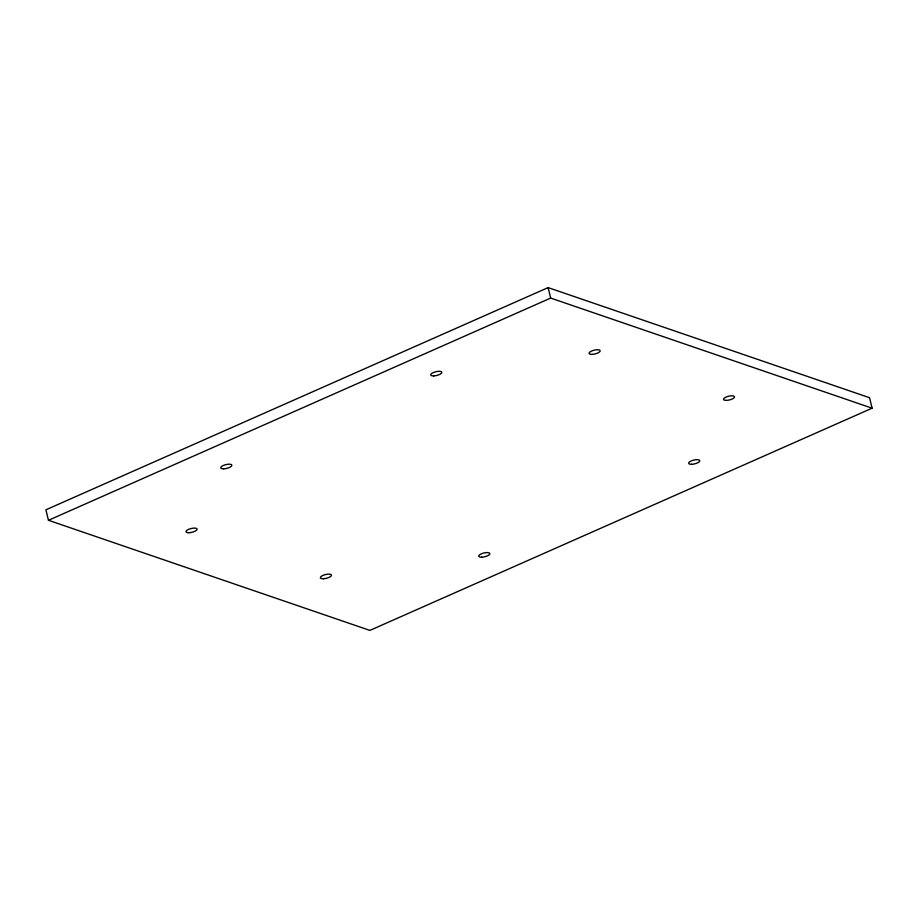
<?xml version="1.0" encoding="UTF-8"?>
<svg xmlns="http://www.w3.org/2000/svg" width="918" height="918" viewBox="0 0 918 918"><rect width="100%" height="100%" fill="white"/><g stroke="black" fill="none" stroke-linecap="round" stroke-linejoin="round"><path stroke-width="1.38" d="M548.115 287.598L45.9 509.811L48.459 520.288L369.885 630.402L872.1 408.189L869.541 397.712L548.115 287.598L550.674 298.075L872.1 408.189M48.459 520.288L550.674 298.075M481.709 557.203A5.737 1.939 -13.7 0 0 489.868 553.588A5.737 1.939 -13.7 0 0 481.273 553.852A5.737 1.939 -13.7 0 0 481.709 557.203M725.828 400.386A5.68 1.928 -13.7 0 0 734.526 397.069A5.68 1.928 -13.7 0 0 726.643 396.805A5.68 1.928 -13.7 0 0 725.828 400.386M592.041 354.371A5.737 1.939 -13.7 0 0 600.2 350.768A5.737 1.939 -13.7 0 0 591.605 351.02A5.737 1.939 -13.7 0 0 592.041 354.371M433.709 375.921A5.737 1.939 -13.7 0 0 441.856 372.318A5.737 1.939 -13.7 0 0 433.262 372.57A5.737 1.939 -13.7 0 0 433.709 375.921M188.982 532.715A5.737 1.939 -13.7 0 0 197.141 529.112A5.737 1.939 -13.7 0 0 188.546 529.365A5.737 1.939 -13.7 0 0 188.982 532.715M323.365 578.753A5.737 1.939 -13.7 0 0 331.524 575.138A5.737 1.939 -13.7 0 0 322.929 575.402A5.737 1.939 -13.7 0 0 323.365 578.753M223.74 468.823A5.737 1.939 -13.7 0 0 231.898 465.219A5.737 1.939 -13.7 0 0 223.292 465.472A5.737 1.939 -13.7 0 0 223.74 468.823M691.679 464.301A5.737 1.939 -13.7 0 0 699.826 460.687A5.737 1.939 -13.7 0 0 691.231 460.939A5.737 1.939 -13.7 0 0 691.679 464.301"/></g></svg>
